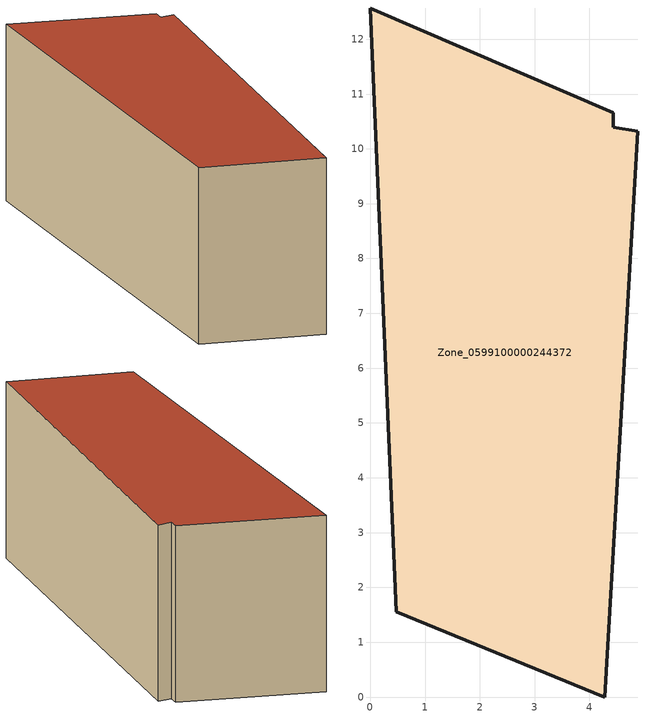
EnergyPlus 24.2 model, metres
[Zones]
Zone_0599100000244372
 floor ground (C_G): 4.44,10.4 4.88,10.32 4.28,0 0.48,1.56 0,12.57 4.43,10.66 z0
 wall outside (C_F): 0.48,1.56 4.28,0 4.88,10.32 4.44,10.4 4.43,10.66 0,12.57 0.48,1.56 z0:6.48
 roof outside (C_R): 4.88,10.32 4.44,10.4 4.43,10.66 0,12.57 0.48,1.56 4.28,0 z6.48
[BUILDING]
Pand.0599100000244372: North Axis=0; Terrain=City; Loads Convergence Tolerance Value=0.04; Temperature Convergence Tolerance Value=0.4; Solar Distribution=FullExterior; Maximum Number of Warmup Days=25; Minimum Number of Warmup Days=1
[Site:Location]
Rotterdam.The.Hague.AP_ZH_NLD Design_Conditions: Latitude=51.96; Longitude=4.45; Time Zone=1; Elevation=-4.5
[SITE:GROUNDTEMPERATURE:BUILDINGSURFACE]
18, 18, 18, 18, 18, 18, 18, 18, 18, 18, 18, 18
[MATERIAL] Thermal Absorptance=0.9; Solar Absorptance=0.7; Visible Absorptance=0.7
Name | Roughness | Thickness | Conductivity | Density | Specific Heat
G.TC.1946 | MediumSmooth | 0.15 | 1 | 540 | 1210
F.TC.1946 | Rough | 0.3 | 0.857143 | 1920 | 840
R.TC.1946 | MediumRough | 0.2 | 0.909091 | 1500 | 1000
[CONSTRUCTION]
C_G: G.TC.1946
C_F: F.TC.1946
C_R: R.TC.1946
[ZONE]
Zone_0599100000244372: Type=1; Multiplier=1; Ceiling Height=Autocalculate; Volume=Autocalculate; Floor Area=autocalculate; Part of Total Floor Area=Yes
[ZONEINFILTRATION:DESIGNFLOWRATE]
Infil_Zone_0599100000244372: Zone or ZoneList or Space or SpaceList=Zone_0599100000244372; Schedule=AlwaysOn; Design Flow Rate Calculation Method=Flow/Area; Flow Rate per Floor Area=0.003; Constant Term Coefficient=1; Temperature Term Coefficient=0; Velocity Term Coefficient=0; Velocity Squared Term Coefficient=0
[HVACTEMPLATE:ZONE:IDEALLOADSAIRSYSTEM]
Zone_0599100000244372: Maximum Heating Supply Air Temperature=50; Minimum Cooling Supply Air Temperature=13; Maximum Heating Supply Air Humidity Ratio=0.0156; Minimum Cooling Supply Air Humidity Ratio=0.0077; Heating Limit=NoLimit; Cooling Limit=NoLimit; Dehumidification Control Type=ConstantSensibleHeatRatio; Cooling Sensible Heat Ratio=0.7; Dehumidification Setpoint=60; Humidification Control Type=None; Humidification Setpoint=30; Outdoor Air Method=None; Outdoor Air Flow Rate per Person=0.00944; Outdoor Air Flow Rate per Zone Floor Area=0; Outdoor Air Flow Rate per Zone=0; Demand Controlled Ventilation Type=None; Outdoor Air Economizer Type=NoEconomizer; Heat Recovery Type=None; Sensible Heat Recovery Effectiveness=0.7; Latent Heat Recovery Effectiveness=0.65
[ZONECONTROL:THERMOSTAT]
ThermostatControl_Zone_0599100000244372: Zone or ZoneList=Zone_0599100000244372; Control Type Schedule=DualSetpointControlType; Control 1=Thermostat_Zone_0599100000244372; Temperature Difference Between Cutout And Setpoint=0
[THERMOSTATSETPOINT:DUALSETPOINT]
Thermostat_Zone_0599100000244372: Heating Setpoint Temperature Schedule=HeatingSetpoint_Zone_0599100000244372; Cooling Setpoint Temperature Schedule=CoolingSetpoint_Zone_0599100000244372
[SCHEDULE:COMPACT]
HeatingSetpoint_Zone_0599100000244372: Through: 12/31, For: AllDays, Until: 24:00, 21
CoolingSetpoint_Zone_0599100000244372: Through: 12/31, For: AllDays, Until: 24:00, 24
DualSetpointControlType: Through: 12/31, For: AllDays, Until: 24:00, 4
AlwaysOn: Through: 12/31, For: AllDays, Until: 24:00, 1
